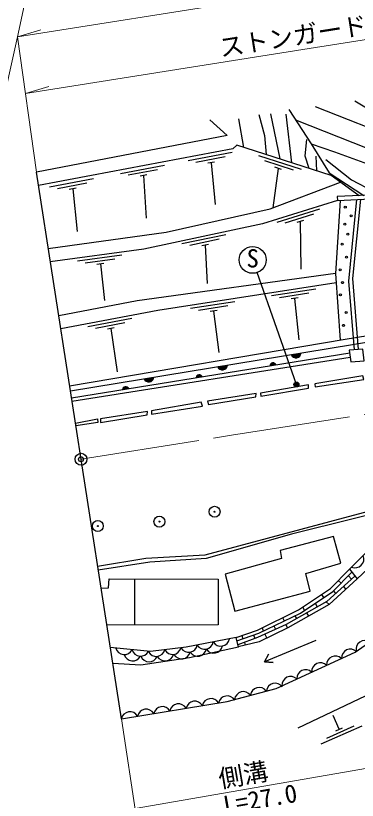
# Model space of a CAD drawing. Units: millimetres at full size, sheet at 1:1000; details may follow other scales. Extents: x 40000 to 680000, y 20000 to 380000.
# Drawn here: x 369126 to 403458, y 239773 to 318711 of the extents above; entities that cross this region are included whole.
import ezdxf
from ezdxf.enums import TextEntityAlignment as Align

# ---------------------------------------------------------------- set-up
doc = ezdxf.new("R2010")
doc.units = ezdxf.units.MM
doc.header["$LTSCALE"] = 1000
doc.header["$PDMODE"] = 32
doc.header["$PDSIZE"] = 500
doc.linetypes.add('CHAIN', pattern=[18.5, 12, -1.5, 3.5, -1.5])
for name, color, linetype, lineweight in [('M-BGD', 7, 'Continuous', 25), ('M-BGD-EXST', 7, 'Continuous', 25), ('M-BMK', 2, 'CHAIN', 13), ('M-BMK-OTRS', 5, 'Continuous', 25), ('M-BMK-SRVR', 3, 'Continuous', 25), ('M-STR-HTXT', 7, 'Continuous', 13)]:
    doc.layers.add(name, color=color, linetype=linetype, lineweight=lineweight)
doc.layers.add('M-OTRS', color=6, linetype='Continuous')
doc.styles.add('ＭＳ ゴシック', font='')
doc.styles.get('ＭＳ ゴシック').set_extended_font_data('MS Gothic')

msp = doc.modelspace()

# ---------------------------------------------------------------- hatches: boundary and pattern name
at = {"layer": 'M-BGD'}
for points in [[(396823, 284622), (397801, 284783, -0.82183)], [(389423, 283404), (390400, 283565, -0.82183)], [(395289, 283564), (394671, 283464, -0.84072)], [(382022, 282187), (383000, 282348, -0.82183)], [(387885, 282363), (387268, 282262, -0.84072)], [(380482, 281162), (379864, 281061, -0.84072)]]:
    msp.add_hatch(color=256, dxfattribs=at).paths.add_polyline_path(points)
h = msp.add_hatch(color=256, dxfattribs=at)
edge = h.paths.add_edge_path()
edge.add_ellipse((389112, 268801), major_axis=(44.5, 22.8), ratio=1, start_angle=-27.17296, end_angle=152.82704, ccw=False)
h = msp.add_hatch(color=256, dxfattribs=at)
edge = h.paths.add_edge_path()
edge.add_ellipse((383566, 267809), major_axis=(44.5, 22.8), ratio=1, start_angle=-27.17296, end_angle=152.82704, ccw=False)
h = msp.add_hatch(color=256, dxfattribs=at)
edge = h.paths.add_edge_path()
edge.add_ellipse((377381, 267367), major_axis=(44.5, 22.8), ratio=1, start_angle=-27.17296, end_angle=152.82704, ccw=False)
at = {"layer": 'M-BGD-EXST'}
msp.add_hatch(color=256, dxfattribs=at).paths.add_polyline_path([(397557, 281725, -1), (397118, 281486, -0.41421), (397218, 281825, -0.41421)])

# ---------------------------------------------------------------- linework, layer by layer
at = {"layer": 'M-BGD'}
for p, q in [((394724, 308825), (395680, 304301)), ((396278, 308815), (396853, 303924)), ((392065, 305464), (391560, 308326)), ((390870, 304933), (386449, 304095)), ((390189, 304498), (387242, 303940)), ((389115, 303990), (388428, 303859)), ((388771, 303924), (389170, 299700)), ((397838, 303231), (393554, 304609)), ((397032, 303175), (394176, 304093)), ((399292, 304588), (399369, 303115)), ((384070, 303644), (379649, 302807)), ((383389, 303210), (380442, 302652)), ((395512, 303349), (394957, 299368)), ((395845, 303242), (395179, 303456)), ((382315, 302701), (381627, 302571)), ((381971, 302636), (382250, 298352)), ((376951, 302296), (372530, 301458)), ((376270, 301861), (373323, 301303)), ((375196, 301353), (374508, 301222)), ((374852, 301287), (375301, 297004)), ((399674, 299240), (395376, 297905)), ((399046, 298731), (396181, 297841)), ((398037, 298103), (397369, 297896)), ((397703, 298000), (397798, 293194)), ((390236, 296680), (385835, 295743)), ((389565, 296230), (386631, 295606)), ((388502, 295698), (387818, 295552)), ((388160, 295625), (388367, 291767)), ((379791, 294630), (375332, 294021)), ((379088, 294231), (376116, 293826)), ((377990, 293779), (377296, 293684)), ((377643, 293731), (378046, 290068)), ((399284, 291206), (394838, 290514)), ((398589, 290794), (395625, 290333)), ((391149, 289939), (386702, 289247)), ((397499, 290321), (396807, 290213)), ((397153, 290267), (397577, 286093)), ((390454, 289527), (387489, 289066)), ((389364, 289054), (388672, 288946)), ((389018, 289000), (389531, 284828)), ((380790, 288242), (376367, 287413)), ((380108, 287809), (377159, 287256)), ((379033, 287302), (378345, 287173)), ((378689, 287237), (379337, 282866)), ((402692, 284765), (374737, 280229)), ((374783, 279930), (402752, 284342)), ((402561, 262358), (402870, 262013)), ((381054, 262038), (381062, 257409)), ((401542, 261889), (401823, 261611)), ((402072, 261296), (402297, 260991)), ((401056, 260834), (401280, 260584)), ((399854, 260493), (400072, 260164)), ((400313, 259739), (400616, 259457)), ((397954, 259227), (398139, 258876)), ((399228, 259601), (399433, 259240)), ((395956, 258154), (396112, 257828)), ((397171, 258336), (397334, 258049)), ((398343, 258622), (398552, 258286)), ((396282, 257455), (396454, 257099)), ((393899, 257120), (394008, 256817)), ((395072, 257328), (395232, 256977)), ((391855, 256340), (391966, 256030)), ((393015, 256406), (393148, 256049)), ((394158, 256488), (394353, 256084)), ((392105, 255659), (392174, 255374)), ((401637, 246919), (401029, 248290)), ((399823, 245458), (403937, 247282)), ((400387, 246036), (403130, 247252)), ((401317, 246777), (401957, 247060))]:
    msp.add_line(p, q, dxfattribs=at)
for points in [[(399224, 309567), (407893, 306164), (410719, 304113), (412327, 301632)], [(403208, 310146), (410960, 305512), (413762, 302562)], [(393547, 308759), (394131, 306660), (394310, 304742)], [(396581, 309276), (398816, 305820), (400638, 302908), (404126, 300624)], [(388630, 308229), (390389, 306643), (371206, 302955)], [(397255, 308234), (404464, 305392), (408038, 303292), (410601, 300512)], [(403647, 300603), (400830, 302645), (391341, 305696), (390959, 305314), (371415, 301611)], [(398340, 306265), (398198, 304618), (398574, 303371)], [(398816, 305820), (401156, 305030), (405575, 303413), (409229, 299622)], [(400285, 304253), (402874, 302212), (405064, 301054), (405463, 300682)], [(372397, 295290), (384246, 296930), (394686, 299265), (401774, 301961)], [(401467, 300105), (393946, 297770), (381999, 295229), (372606, 293947)], [(401732, 300120), (401253, 292770), (401734, 286072)], [(403377, 300212), (402586, 292017), (403151, 285091)], [(403582, 285126), (403000, 292255), (403802, 300236)], [(374545, 281466), (402235, 286157), (440899, 292455), (443215, 294053), (446762, 294623)], [(374622, 280970), (440897, 291872), (443465, 293635), (445785, 293979)], [(401253, 292770), (381318, 290009), (373449, 288516)], [(401320, 291828), (383398, 289037), (373652, 287210)], [(399186, 281647), (399235, 281356), (404116, 282115), (404003, 282487), (399181, 281682)], [(375125, 277729), (377340, 278137), (377388, 277782), (375170, 277437)], [(402676, 263037), (406124, 266434), (410237, 270291), (413202, 272732), (417792, 273954), (424329, 275311), (429589, 275435), (433507, 275063)], [(403450, 262044), (411900, 269968), (414574, 271572), (420252, 272833)], [(377360, 263342), (382202, 264135), (388163, 264460), (410357, 270390)], [(409650, 269740), (396855, 266547), (388284, 264105), (382593, 263728), (377425, 262925)], [(379748, 247974), (390366, 249723), (395291, 251029), (403231, 254678), (411276, 260309), (417845, 265810), (423172, 268857), (425964, 267897)], [(391274, 256140), (393422, 256881), (397538, 258950), (400759, 261096), (402676, 263037), (403450, 262044), (400616, 259457), (396488, 257116), (393604, 255722), (391500, 255210)], [(391354, 255810), (393552, 256598), (397737, 258608), (401012, 260790), (402921, 262723)], [(403226, 262332), (400382, 259778), (396305, 257466), (393412, 256148), (391450, 255415)], [(377705, 261123), (378453, 261153), (378525, 262044), (389483, 262020), (389459, 257423), (378283, 257404)], [(397515, 247063), (409776, 252897), (414148, 256998), (418276, 260024), (424091, 261201), (418229, 259004), (414443, 256197), (410755, 251779), (411219, 251340), (416104, 253805), (430149, 257296), (432568, 259176), (438381, 259079), (431689, 256296), (424191, 254197), (418915, 252806), (411781, 249459)], [(391504, 255195), (391274, 256140), (386263, 255169), (382659, 254735), (378635, 255138)], [(399294, 255853), (394120, 253709), (395018, 253629), (394120, 253709), (394576, 254513)], [(391504, 255195), (386596, 254096), (381688, 253356), (378883, 253542)]]:
    msp.add_lwpolyline(points, dxfattribs=at)
for points in [[(401427, 300507), (401467, 300105), (406137, 300366), (406077, 300708)], [(402651, 285050), (402819, 283872), (404139, 283984), (404027, 285162)], [(393734, 280741), (393766, 280434), (398566, 281225), (398566, 281564)], [(388411, 279914), (388508, 279607), (393265, 280353), (393281, 280692)], [(382787, 278945), (382787, 278605), (387894, 279429), (387780, 279817)], [(377663, 278169), (377647, 277782), (382334, 278541), (382366, 278896)], [(390187, 262526), (391156, 258790), (398710, 260822), (398283, 262603), (401789, 263629), (401053, 266300), (395707, 264906), (395843, 264093)]]:
    msp.add_lwpolyline(points, close=True, dxfattribs=at)
for centre, radius in [((402252, 299443), 100), ((402844, 298584), 100), ((402214, 297725), 100), ((402500, 296724), 100), ((401927, 295712), 100), ((402367, 294413), 100), ((401736, 293134), 100), ((401965, 291854), 100), ((401755, 290632), 100), ((402328, 288856), 100), ((402061, 287558), 100), ((389112, 268801), 550), ((389112, 268801), 50), ((377381, 267367), 550), ((383566, 267809), 550), ((383566, 267809), 50), ((377381, 267367), 50)]:
    msp.add_circle(centre, radius, dxfattribs=at)
for centre, radius, start, end in [((397296, 284799), 505, 200.51252, 358.17071), ((389896, 283581), 505, 200.51252, 358.17071), ((394988, 283460), 318, 19.10641, 179.32414), ((382495, 282364), 505, 200.51252, 358.17071), ((387585, 282259), 318, 19.10641, 179.32414), ((380182, 281058), 318, 19.10641, 179.32414), ((403241, 264054), 886, 246.28985, 22.858), ((389738, 256177), 886, 212.68116, 349.24931), ((404221, 254970), 886, 56.70592, 193.27406), ((380038, 255327), 886, 195.99659, 332.56473), ((384887, 255334), 886, 208.58628, 345.15442), ((386498, 255549), 886, 212.68116, 349.24931), ((387419, 255158), 886, 212.68116, 349.24931), ((388118, 255863), 886, 212.68116, 349.24931), ((389036, 255472), 886, 212.68116, 349.24931), ((402758, 254100), 886, 46.40011, 182.96826), ((380882, 254683), 886, 196.11026, 332.6784), ((381680, 255163), 886, 195.99659, 332.56473), ((382535, 254594), 886, 201.03719, 337.60534), ((383249, 255136), 886, 208.58628, 345.15442), ((384136, 254681), 886, 208.58628, 345.15442), ((385807, 254894), 886, 209.37108, 345.93923), ((401258, 253411), 886, 46.40011, 182.96826), ((399759, 252721), 886, 46.40011, 182.96826), ((398260, 252032), 886, 46.40011, 182.96826), ((396761, 251343), 886, 46.40011, 182.96826), ((393603, 250242), 886, 36.56525, 173.1334), ((395198, 250665), 886, 36.56525, 173.1334), ((390382, 249393), 886, 31.07178, 167.63992), ((392008, 249819), 886, 36.56525, 173.1334), ((385498, 248589), 886, 31.07178, 167.63992), ((387126, 248857), 886, 31.07178, 167.63992), ((388754, 249125), 886, 31.07178, 167.63992), ((380614, 247786), 886, 31.18947, 167.75761), ((382241, 248052), 886, 31.07178, 167.63992), ((383870, 248320), 886, 31.07178, 167.63992)]:
    msp.add_arc(centre, radius, start, end, dxfattribs=at)
at = {"layer": 'M-BGD-EXST'}
msp.add_line((397338, 281605), (393385, 292869), dxfattribs=at)
for centre, radius in [((392938, 294143), 1350), ((397338, 281605), 250)]:
    msp.add_circle(centre, radius, dxfattribs=at)
at = {"layer": 'M-BMK'}
msp.add_lwpolyline([(375691, 274084), (390822, 276499), (406266, 278912), (429808, 282732), (462052, 287940), (468591, 288869), (474752, 289637), (483240, 290457), (489910, 291043), (496712, 291415), (499243, 291412), (500636, 291393), (504795, 291201), (522019, 289813), (538471, 288518), (559344, 286143), (574466, 284485)], dxfattribs=at)
at = {"layer": 'M-BMK-OTRS'}
msp.add_line((379748, 247974), (371206, 302955), dxfattribs=at)
at = {"layer": 'M-BMK-SRVR'}
msp.add_circle((375691, 274084), 600, dxfattribs=at)
at = {"layer": 'M-OTRS'}
msp.add_point((375691, 274084), dxfattribs=at)
at = {"layer": 'M-STR-HTXT'}
for p, q in [((369314, 316572), (371660, 317295)), ((371206, 302955), (369314, 316572)), ((370105, 310881), (372452, 311601)), ((379748, 247974), (381470, 236623)), ((381117, 238951), (408054, 243640))]:
    msp.add_line(p, q, dxfattribs=at)
for points in [[(578554, 324567), (549871, 327017), (534467, 328387), (525107, 329721), (516238, 330697), (507296, 331343), (497695, 331854), (487952, 331995), (476081, 331766), (455866, 330632), (426265, 325574), (392649, 320320), (369314, 316572)], [(367487, 308575), (369314, 316572), (370672, 323012)], [(442100, 322288), (398616, 315420), (370105, 310881)]]:
    msp.add_lwpolyline(points, dxfattribs=at)

# ---------------------------------------------------------------- texts
at = {"layer": 'M-BGD-EXST', "style": 'ＭＳ ゴシック'}
msp.add_text('S', height=1833, rotation=358.508, dxfattribs=at).set_placement((392282, 292850), align=Align.BOTTOM_LEFT)
at = {"layer": 'M-STR-HTXT', "style": 'ＭＳ ゴシック'}
for s, rotation, p in [('ストンガード\u3000L=73.0', 9.046, (389825, 314021)), ('側溝', 9.875, (389783, 240460)), ('L=27.0', 9.875, (390262, 237821))]:
    msp.add_text(s, height=1833, rotation=rotation, dxfattribs=at).set_placement(p, align=Align.BOTTOM_LEFT)

doc.saveas('drawing.dxf')
